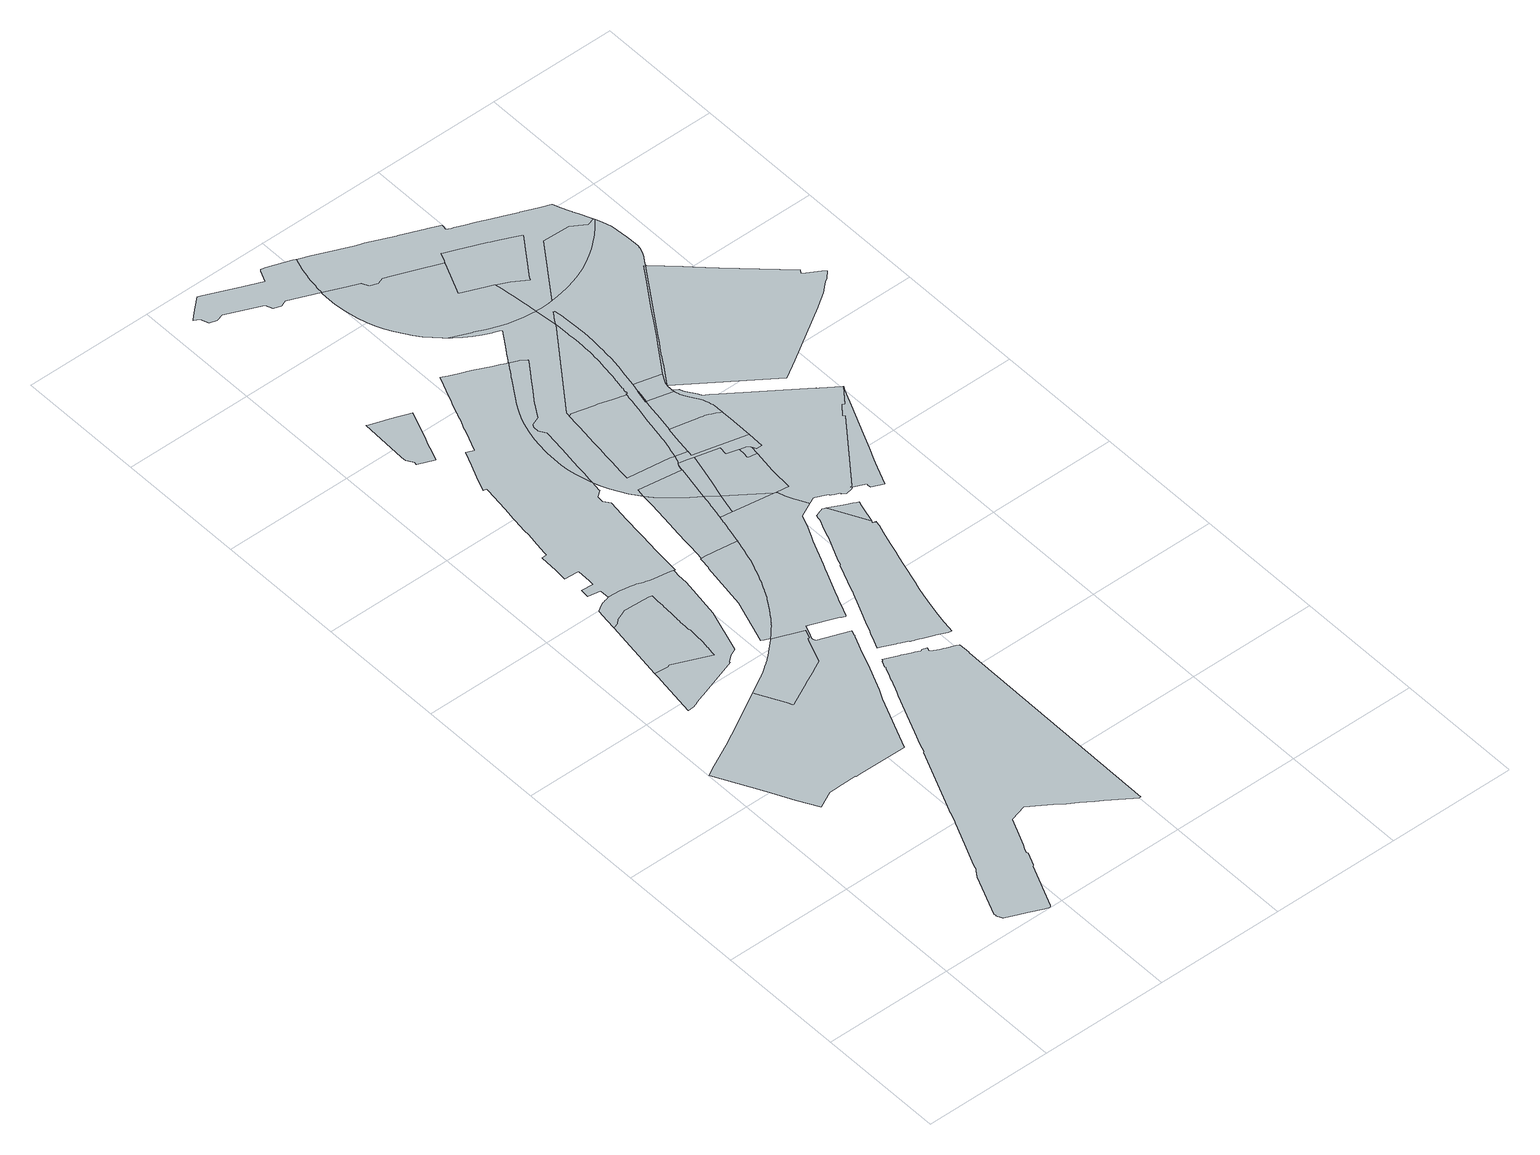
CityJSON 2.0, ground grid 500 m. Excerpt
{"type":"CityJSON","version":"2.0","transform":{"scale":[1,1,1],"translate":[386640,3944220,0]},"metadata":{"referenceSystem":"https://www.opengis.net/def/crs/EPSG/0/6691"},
"CityObjects":{
"object1":{"type":"GenericCityObject","attributes":{"function":"9","validFromType":"1","custodian":"東京都","notificationNumber":"東京都告示第1190号","prefecture":"13","city":"13100","floorAreaRate":4},"geometry":[{"type":"MultiSurface","lod":"1","boundaries":[[[0,1,2,3,4,5,6,7,8,9,10,11,12,13,14,15,16,17,18,19,20,21,22,23,24,25,26,27,28,29,30,31,32,33,34,35,36,37,38,39,40,41,42,43,44,45,46]]]}]},
"object2":{"type":"GenericCityObject","attributes":{"function":"11","validFromType":"1","custodian":"東京都","notificationNumber":"東京都告示第1190号","prefecture":"13","city":"13100","floorAreaRate":4},"geometry":[{"type":"MultiSurface","lod":"1","boundaries":[[[47,48,49,50,51,52,53,54,55,56,57,58,59,60,61,62,63,64,65,66,67,68,69,70,71,72,73,74,75,76,77,78,79,80,81,82,83,84,85,86,87,88,89,90,91,92,93,94,95,96,97,98,99,100,101,102,103,104,105,106,107,108,109,110,111,112,113,114,115,116,117,118,119,120,121,122,123,124,125,126,127,128,129,130,131,132,133,134,135,136,137,138,139,140,141,142,143,144,145,146,147,148,149,150,151]]]}]},
"object3":{"type":"GenericCityObject","attributes":{"function":"10","validFromType":"1","custodian":"東京都","notificationNumber":"東京都告示第1190号","prefecture":"13","city":"13100","floorAreaRate":5},"geometry":[{"type":"MultiSurface","lod":"1","boundaries":[[[152,153,154,155,156,157,158,159,160,161,162,163,164,165,166,167,168,169,170,171,172,173,174,175,176,177,178,179,180,181,182,183,45,44,43,42,41,40,39,38,37,36,35,34,33,32,31,30,29,28,27,26,25,24,23,22,21,20,19,18,17,16,15,14,13,12,11,10,9,8,7,6,5,4,3,2,1,0,46,184,185,186,187,188,189,190,191,192,193,194,195,196,197,198,199,200,201,202,203]]]}]},
"object4":{"type":"GenericCityObject","attributes":{"function":"10","validFromType":"1","custodian":"東京都","notificationNumber":"東京都告示第1190号","prefecture":"13","city":"13100","floorAreaRate":4},"geometry":[{"type":"MultiSurface","lod":"1","boundaries":[[[204,205,206,207,208,209,210,211,212,213,214,215,216,217,218,219,220,221,222,223,224,225,226,227,228,229,230,231,232,233,234,235,236,237,238,239]]]}]},
"object5":{"type":"GenericCityObject","attributes":{"function":"11","validFromType":"1","custodian":"東京都","notificationNumber":"東京都告示第1190号","prefecture":"13","city":"13100","floorAreaRate":4},"geometry":[{"type":"MultiSurface","lod":"1","boundaries":[[[240,241,242,243,244,245,246,247,248,249,250,251,252,253,254,255,256,257,258,259,260,261,262,263,264,265,266,267,268,269,270,271,272,273,274,275,276,277,278,279,280,281,282,283,284,285,286,287,288,289,290,291,292,293,294,295,217,216,215,214,213,212,211,210,209,208,207,206,205,204,239,296,297,298,299,300,301,302,303,304,305,306,307,308,309,310,311,312,313,314,315,316,317,318,319,320,321,322,323,324,325,326,327,328,329,330,331,332,333,334,335,336,337,338,339,340,341,342,343,344,345,346,347,348,349,350,351,352,353,354,355,356,357,358,359,360,361,362,363,364,365,366,367,368,369,370,371,372]]]}]},
"object6":{"type":"GenericCityObject","attributes":{"function":"10","validFromType":"1","custodian":"東京都","notificationNumber":"東京都告示第1190号","prefecture":"13","city":"13100","floorAreaRate":5},"geometry":[{"type":"MultiSurface","lod":"1","boundaries":[[[373,374,375,376,377,378,379,380,381,382,383,384,385,386,387,388,389,390,391,392,393,394,395,396,397,398]]]}]},
"object7":{"type":"GenericCityObject","attributes":{"function":"10","validFromType":"1","custodian":"東京都","notificationNumber":"東京都告示第1190号","prefecture":"13","city":"13100","floorAreaRate":5},"geometry":[{"type":"MultiSurface","lod":"1","boundaries":[[[399,400,401,402,403,404,405,406,294,293,292,291,290,289,288,287,286,285,284,283,282,281,280,279,278,277,276,275,274,273,272,271,270,269,268,267,266,265,264,263,262,261,260,259,258,257,256,255,254,253,252,251,250,249,407,408,409,410]]]}]},
"object8":{"type":"GenericCityObject","attributes":{"function":"10","validFromType":"1","custodian":"東京都","notificationNumber":"東京都告示第1190号","prefecture":"13","city":"13100","floorAreaRate":6},"geometry":[{"type":"MultiSurface","lod":"1","boundaries":[[[411,412,413,414,415,416,417,418,419,420,421,422,423,424,425,426,427,428,429,430,431,432,433,434,435,436,437,438,439,440,441,442,443,444,445,446,447,448,449,450,451,452,453,454,455,456,457,458,459,460,461,462,463,464,465,466,467,468,469,470,471,472,473,474,170,169,168,167,166,165,164,163,162,161,160,159,158,157,156,155,154,153,152,203,475,476,477,478,479,480,481,482,483,484,485,486,487,488,489,490,491,492,493,494,495,496,497,498,499,500,501,502,503,504,505,506,507,508,509,510,511,512,513,514,515,516,517]]]}]},
"object9":{"type":"GenericCityObject","attributes":{"function":"10","validFromType":"1","custodian":"東京都","notificationNumber":"東京都告示第1190号","prefecture":"13","city":"13100","floorAreaRate":6},"geometry":[{"type":"MultiSurface","lod":"1","boundaries":[[[518,519,520,521,522,523,524,525,526,527,528,529,530,531,532,533,534,535,536,537,410,409,408,407,249,248,247,246,245,244,243,242,241,240,538,539,540,541,542,543,544,545,546,547,548,549,550,551,552]]]}]},
"object10":{"type":"GenericCityObject","attributes":{"function":"10","validFromType":"1","custodian":"東京都","notificationNumber":"東京都告示第1190号","prefecture":"13","city":"13100","floorAreaRate":6},"geometry":[{"type":"MultiSurface","lod":"1","boundaries":[[[553,525,524,523,522,521,520,519,518,552,554,555,556]]]}]},
"object11":{"type":"GenericCityObject","attributes":{"function":"11","validFromType":"1","custodian":"東京都","notificationNumber":"東京都告示第1190号","prefecture":"13","city":"13100","floorAreaRate":4},"geometry":[{"type":"MultiSurface","lod":"1","boundaries":[[[557,558,559,560,561,562,563,564,565,566,567,568,569,570,571,572,573,574,575,576,577,578,579,580,581,582,583,584,585,586,587,588,589,590,591,592,593,594,595,596,597,598,599,600,601,602,603,604,605,606,607,608,609,610,611,612,613,614,615,616,617,618,619,620,621,622,623,624,625,626,627,628,629,630,631,632,633,634,635,636,637]]]}]},
"object12":{"type":"GenericCityObject","attributes":{"function":"24","validFromType":"1","custodian":"東京都","notificationNumber":"東京都告示第1213号","prefecture":"13","city":"13100"},"geometry":[{"type":"MultiSurface","lod":"1","boundaries":[[[557,558,559,560,561,562,563,564,565,566,567,568,569,570,571,572,573,574,575,576,577,578,579,580,581,582,583,584,585,586,587,588,589,590,591,592,593,594,595,596,597,598,599,600,601,602,603,604,605,606,607,608,609,610,611,612,613,614,615,616,617,618,619,620,621,622,623,624,625,626,627,628,629,630,631,632,633,634,635,636,637]]]}]},
"object13":{"type":"GenericCityObject","attributes":{"function":"10","validFromType":"3","custodian":"東京都","notificationNumber":"東京都告示第1035号","prefecture":"13","city":"13100","floorAreaRate":8},"geometry":[{"type":"MultiSurface","lod":"1","boundaries":[[[638,639,640,641,642,643,644,645,646,647,648,649,650,651,652,653,654,655,656,657,658,659,660,661,662,663,664,665,666,667,668,669,670,671,672]]]}]},
"object14":{"type":"GenericCityObject","attributes":{"function":"11","validFromType":"3","custodian":"東京都","notificationNumber":"東京都告示第290号","prefecture":"13","city":"13100","floorAreaRate":2},"geometry":[{"type":"MultiSurface","lod":"1","boundaries":[[[552,551,550,549,548,547,546,545,544,543,542,541,540,539,538,240,372,673]]]}]},
"object15":{"type":"GenericCityObject","attributes":{"function":"24","validFromType":"3","custodian":"港区","notificationNumber":"港区告示第70号","prefecture":"13","city":"13100"},"geometry":[{"type":"MultiSurface","lod":"1","boundaries":[[[674,675,372,673]]]}]},
"object16":{"type":"GenericCityObject","attributes":{"function":"10","validFromType":"1","custodian":"東京都","notificationNumber":"東京都告示第1190号","prefecture":"13","city":"13100","floorAreaRate":6},"geometry":[{"type":"MultiSurface","lod":"1","boundaries":[[[676,677,678,679,680,681,682,683,684,685,686,687,688,689,690,691,692,693,694,695,696,697,698,517,516,515,514,513,512,511,510,509,508,507,506,505,504,503,502,501,500,499,498,497,496,495,494,493,492,491,490,489,488,487]]]}]},
"object17":{"type":"GenericCityObject","attributes":{"function":"11","validFromType":"3","custodian":"東京都","notificationNumber":"東京都告示第290号","prefecture":"13","city":"13100","floorAreaRate":2},"geometry":[{"type":"MultiSurface","lod":"1","boundaries":[[[699,700,701,556,555,554,552,673,702,703,704]]]}]},
"object18":{"type":"GenericCityObject","attributes":{"function":"24","validFromType":"3","custodian":"港区","notificationNumber":"港区告示第70号","prefecture":"13","city":"13100"},"geometry":[{"type":"MultiSurface","lod":"1","boundaries":[[[705,706,674,673,702,703,704]]]}]},
"object19":{"type":"GenericCityObject","attributes":{"function":"5","validFromType":"3","custodian":"東京都","notificationNumber":"東京都告示第665号","prefecture":"13","city":"13100","floorAreaRate":2},"geometry":[{"type":"MultiSurface","lod":"1","boundaries":[[[673,372,371,370]]]}]},
"object20":{"type":"GenericCityObject","attributes":{"function":"25","validFromType":"1","custodian":"東京都","notificationNumber":"東京都告示第1213号","prefecture":"13","city":"13100"},"geometry":[{"type":"MultiSurface","lod":"1","boundaries":[[[673,372,707,371,370]]]}]},
"object21":{"type":"GenericCityObject","attributes":{"function":"10","validFromType":"1","custodian":"東京都","notificationNumber":"東京都告示第1190号","prefecture":"13","city":"13100","floorAreaRate":6},"geometry":[{"type":"MultiSurface","lod":"1","boundaries":[[[708,709,710,711,712,713,714,715,716,717,718,719,720,721,722,723,724,725,726,727,728,729,730,731,732,733,734,735,736,737,738,739,740,741,742,743,744,745]]]}]},
"object22":{"type":"GenericCityObject","attributes":{"function":"10","validFromType":"3","custodian":"東京都","notificationNumber":"東京都告示第1073号","prefecture":"13","city":"13100","floorAreaRate":7},"geometry":[{"type":"MultiSurface","lod":"1","boundaries":[[[746,747,748,749,750,751,752,753,754,755,756,757,758,759,760,761,762,763,764,765,766,767,768,517,698,697,696,695,694,693,692,691,690,689,688,687,686,685,684,683,682,681,680,679,678,677,676,487,769,770,771,772,773,525,553,556,701,700,774,775,729,728,727,726,725,724,723,722,721,720,719,718,717,716,776,777,778]]]}]},
"object23":{"type":"GenericCityObject","attributes":{"function":"5","validFromType":"3","custodian":"東京都","notificationNumber":"東京都告示第665号","prefecture":"13","city":"13100","floorAreaRate":2},"geometry":[{"type":"MultiSurface","lod":"1","boundaries":[[[779,780,704,703,702,673,370,781,782,783,784,785,786,787,788]]]}]},
"object24":{"type":"GenericCityObject","attributes":{"function":"25","validFromType":"1","custodian":"東京都","notificationNumber":"東京都告示第1213号","prefecture":"13","city":"13100"},"geometry":[{"type":"MultiSurface","lod":"1","boundaries":[[[781,782,783,784,785,786,787,788,779,780,789,704,703,702,673,370]]]}]},
"object25":{"type":"GenericCityObject","attributes":{"function":"24","validFromType":"1","custodian":"東京都","notificationNumber":"東京都告示第1213号","prefecture":"13","city":"13100"},"geometry":[{"type":"MultiSurface","lod":"1","boundaries":[[[790,791,792,793,794,795,796,797,798,799,800,637,636]]]}]},
"object26":{"type":"GenericCityObject","attributes":{"function":"11","validFromType":"1","custodian":"東京都","notificationNumber":"東京都告示第1190号","prefecture":"13","city":"13100","floorAreaRate":4},"geometry":[{"type":"MultiSurface","lod":"1","boundaries":[[[790,791,792,793,794,795,796,797,798,799,800,637,636]]]}]},
"object27":{"type":"GenericCityObject","attributes":{"function":"10","validFromType":"1","custodian":"東京都","notificationNumber":"東京都告示第1190号","prefecture":"13","city":"13100","floorAreaRate":6},"geometry":[{"type":"MultiSurface","lod":"1","boundaries":[[[729,775,774,700,699,704,780,779,788,801,802,803,804,805,806,807,808,809]]]}]},
"object28":{"type":"GenericCityObject","attributes":{"function":"11","validFromType":"1","custodian":"東京都","notificationNumber":"東京都告示第1190号","prefecture":"13","city":"13100","floorAreaRate":4},"geometry":[{"type":"MultiSurface","lod":"1","boundaries":[[[810,634,633]]]}]},
"object29":{"type":"GenericCityObject","attributes":{"function":"24","validFromType":"1","custodian":"東京都","notificationNumber":"東京都告示第1213号","prefecture":"13","city":"13100"},"geometry":[{"type":"MultiSurface","lod":"1","boundaries":[[[810,634,633]]]}]},
"object30":{"type":"GenericCityObject","attributes":{"function":"10","validFromType":"3","custodian":"東京都","notificationNumber":"東京都告示第1251号","prefecture":"13","city":"13100","floorAreaRate":7},"geometry":[{"type":"MultiSurface","lod":"1","boundaries":[[[811,812,813,814,815,816,817,818,819,820,821,822,823,824,825,826,827,828,829,830,831,832,833,834,835,836,837,838,839,840,841,842,777,776,716,715,714,713,712,711,710,709,708,745]]]}]},
"object31":{"type":"GenericCityObject","attributes":{"function":"10","validFromType":"3","custodian":"東京都","notificationNumber":"東京都告示第986号","prefecture":"13","city":"13100","floorAreaRate":7},"geometry":[{"type":"MultiSurface","lod":"1","boundaries":[[[843,844,845,846,847,848,849,850,851,852,853,854,855,856,857,858,859,860,861,862,809,808,807,806,805,863,864,865]]]}]},
"object32":{"type":"GenericCityObject","attributes":{"function":"6","validFromType":"3","custodian":"東京都","notificationNumber":"東京都告示第665号","prefecture":"13","city":"13100","floorAreaRate":4},"geometry":[{"type":"MultiSurface","lod":"1","boundaries":[[[801,788,787,786,785,784,802]]]}]},
"object33":{"type":"GenericCityObject","attributes":{"function":"10","validFromType":"3","custodian":"東京都","notificationNumber":"東京都告示第1073号","prefecture":"13","city":"13100","floorAreaRate":7},"geometry":[{"type":"MultiSurface","lod":"1","boundaries":[[[866,867,868,869,870,871,872,654,873,874,875,876,877,878,879,880,881,882,883,884,885,886,887,888,889,890,755,754,753,752,751,750,749,748,747,746,778,891,892,893,894,895,896,897,898,899,900,901,902,903,904]]]}]},
"object34":{"type":"GenericCityObject","attributes":{"function":"24","validFromType":"1","custodian":"東京都","notificationNumber":"東京都告示1213号","prefecture":"13","city":"13100"},"geometry":[{"type":"MultiSurface","lod":"1","boundaries":[[[905,906,907,908,909]]]}]},
"object35":{"type":"GenericCityObject","attributes":{"function":"11","validFromType":"1","custodian":"東京都","notificationNumber":"東京都告示第1190号","prefecture":"13","city":"13100","floorAreaRate":4},"geometry":[{"type":"MultiSurface","lod":"1","boundaries":[[[910,911,912,913,914,915,916,917,918,919,920,921,922,923,924,777,842,841,840,839,838,837,836,835,834,833,832,831,830,829,828,827,826,825,824,823,822,821,820,819,818,817,816,815,814,813,812,811,745,744,743,742,741,740,739,738,737,736,735,734,733,732,731,730,729,809,862,861,860,925,926,927,928,909,905,906,907,929,930,931,932,933,934,935,936,937]]]}]},
"object36":{"type":"GenericCityObject","attributes":{"function":"10","validFromType":"3","custodian":"東京都","notificationNumber":"東京都告示第986号","prefecture":"13","city":"13100","floorAreaRate":6},"geometry":[{"type":"MultiSurface","lod":"1","boundaries":[[[909,928,927,926,925,860,859,858,857,856,855,854,853,852,851,850,849,848,847,846,845,844,843,865,938,939,940,941,942,943,944,945,946,947,948,949,950,951,952,953,954,955,956,957,958,959]]]}]},
"object37":{"type":"GenericCityObject","attributes":{"function":"24","validFromType":"1","custodian":"東京都","notificationNumber":"東京都告示1213号","prefecture":"13","city":"13100"},"geometry":[{"type":"MultiSurface","lod":"1","boundaries":[[[960,961,962,963,964,965,966,967,968,969,970,971,972,973,974,975,976,977,978,979,980,981,982,983,984,746,747,748,749,750,751,752,753,754,755,756,757,758,759,760,761,762,763,764,765,766,767,768,516,515,514,513,512,511,510,509,508,507,506,505,504,503,502,501,500,499,498,497,496,495,494,493,492,491,490,489,488,769,770,771,772,773,524,523,522,521,520,519,518,674,706,705,704,789,780,779,788,787,786,785,784,783,782,781,370,369,368,367,366,365,985,986,987,988,989,990,991,992,993,994,995,996,997,998,999,1000,1001,1002,1003,1004,1005,1006,1007,1008,1009,1010,1011,1012,1013,1014,1015,1016,1017,1018,1019,1020,1021,1022,1023,1024,1025,1026,1027,959,909,908,907,929,1028,1029,1030,1031,1032,1033,1034,1035,1036,1037]]]}]},
"object38":{"type":"GenericCityObject","attributes":{"function":"5","validFromType":"3","custodian":"東京都","notificationNumber":"東京都告示第986号","prefecture":"13","city":"13100","floorAreaRate":2},"geometry":[{"type":"MultiSurface","lod":"1","boundaries":[[[929,907,906,905,909,959,1027,1026,1025,1038,1039,1040,1041,1042,1043,1044,1045,1046,1047,1048,1028]]]}]},
"object39":{"type":"GenericCityObject","attributes":{"function":"25","validFromType":"3","custodian":"港区","notificationNumber":"港区告示第104号","prefecture":"13","city":"13100"},"geometry":[{"type":"MultiSurface","lod":"1","boundaries":[[[929,907,906,905,909,959,1027,1026,1025,1038,1039,1040,1041,1042,1043,1044,1045,1046,1047,1048,1028]]]}]},
"object40":{"type":"GenericCityObject","attributes":{"function":"5","validFromType":"1","custodian":"東京都","notificationNumber":"東京都告示第1025号","prefecture":"13","city":"13100","floorAreaRate":2},"geometry":[{"type":"MultiSurface","lod":"1","boundaries":[[[1049,1050,1043,1042,1041,1040,1039]]]}]},
"object41":{"type":"GenericCityObject","attributes":{"function":"25","validFromType":"1","custodian":"中央区","notificationNumber":"中央区告示第72号","prefecture":"13","city":"13100"},"geometry":[{"type":"MultiSurface","lod":"1","boundaries":[[[1049,1050,1043,1042,1041,1040,1039]]]}]},
"object42":{"type":"GenericCityObject","attributes":{"function":"10","validFromType":"3","custodian":"東京都","notificationNumber":"東京都告示第986号","prefecture":"13","city":"13100","floorAreaRate":6},"geometry":[{"type":"MultiSurface","lod":"1","boundaries":[[[1051,1052,1053,1054,1055,1056,1057,937,936,935,934,933,932,931,930,929,1028,1029,1030,1031]]]}]},
"object43":{"type":"GenericCityObject","attributes":{"function":"11","validFromType":"1","custodian":"東京都","notificationNumber":"東京都告示第1190号","prefecture":"13","city":"13100","floorAreaRate":4},"geometry":[{"type":"MultiSurface","lod":"1","boundaries":[[[1008,1009,1010,1011,1012,1013,1014,1015,1016,1017,1018,1019,1020,1021,1022,1023,1024,1025,1026,1027,959,958,957,956,955,954,953,952,951,950,949,948,947,946,945,944,943,942,941,940,939,938,865,864,863,805,804,803,802,784,783,782,781,370,369,368,367,366,365,985,986,987,988,989,990,991,992,993,994,995,996,997,998,999,1000,1001,1002,1003,1004,1005,1006,1007]]]}]},
"object44":{"type":"GenericCityObject","attributes":{"function":"10","validFromType":"3","custodian":"東京都","notificationNumber":"東京都告示第1035号","prefecture":"13","city":"13100","floorAreaRate":8},"geometry":[{"type":"MultiSurface","lod":"1","boundaries":[[[1058,983,984,778,777,924,923,922,921]]]}]},
"object45":{"type":"GenericCityObject","attributes":{"function":"11","validFromType":"3","custodian":"東京都","notificationNumber":"東京都告示第113号","prefecture":"13","city":"13100","floorAreaRate":4},"geometry":[{"type":"MultiSurface","lod":"1","boundaries":[[[1059,1060,1061,1062,1063,1064,1065,1066,1067,1068,1069,1070,1071,1007,1006,1005,1004,1003,1002,1001,1000]]]}]},
"object46":{"type":"GenericCityObject","attributes":{"function":"24","validFromType":"3","custodian":"港区","notificationNumber":"港区告示第9号","prefecture":"13","city":"13100"},"geometry":[{"type":"MultiSurface","lod":"1","boundaries":[[[1059,1060,1061,1062,1063,1064,1065,1066,1067,1068,1069,1070,1071,1007,1006,1005,1004,1003,1002,1001,1000]]]}]},
"object47":{"type":"GenericCityObject","attributes":{"function":"10","validFromType":"3","custodian":"東京都","notificationNumber":"東京都告示第1035号","prefecture":"13","city":"13100","floorAreaRate":8},"geometry":[{"type":"MultiSurface","lod":"1","boundaries":[[[1072,1073,1074,1075,1076,1077,1078,1079,1080,1081,1082,1083,1084,667,666,665,664,663,662,661,660,659,658,657,656,655,654,872,871,870,869,868,867,866,904,1085,1086,1087,1088,1089,1090,1091,1092,1093,1094,1095,1096,1097,1098,1099,898,897,896,895,894,893,892,891,778,984,983,1058,1100,1101,1102,1103,1104,1105,1106,1107,1108,1109,1110,1111,1112,1113,1114,1115,1116,1117,1118,1119,1120,1121,1122,1123,1124,1125,1126]]]}]},
"object48":{"type":"GenericCityObject","attributes":{"function":"24","validFromType":"1","custodian":"東京都","notificationNumber":"東京都告示1213号","prefecture":"13","city":"13100"},"geometry":[{"type":"MultiSurface","lod":"1","boundaries":[[[1072,1073,1074,1075,1076,1077,1078,1079,1080,1081,1082,1083,1084,667,666,665,664,663,662,661,660,659,658,657,656,655,873,874,875,876,877,878,879,883,884,885,886,887,888,889,890,755,754,753,752,751,750,749,748,747,746,984,983,982,981,980,979,978,977,976,975,974,973,972,971,970,969,1104,1105,1106,1107,1108,1109,1110,1111,1112,1113,1114,1115,1116,1117,1118,1119,1120,1121,1122,1123,1124,1125,1126]]]}]},
"object49":{"type":"GenericCityObject","attributes":{"function":"10","validFromType":"1","custodian":"東京都","notificationNumber":"東京都告示第1190号","prefecture":"13","city":"13100","floorAreaRate":10},"geometry":[{"type":"MultiSurface","lod":"1","boundaries":[[[1099,1098,1097,1096,1095,1094,1093,1092,1091,1090,1089,1088,1087,1086,1085,904,903,902,901,900,899,898]]]}]},
"object50":{"type":"GenericCityObject","attributes":{"function":"5","validFromType":"9","custodian":"東京都","notificationNumber":"不明","prefecture":"13","city":"13100","floorAreaRate":2},"geometry":[{"type":"MultiSurface","lod":"1","boundaries":[[[1036,1035,1034,1033,1032,1031,1030,1029,1028,1048,1047,1046,1045,1044,1127,1128,1129,1130,1131,1132,1133,1134,1135,1136,1137,1138,1139,1140,1141,1142,1143,1037]]]}]},
"object51":{"type":"GenericCityObject","attributes":{"function":"25","validFromType":"9","custodian":"不明","notificationNumber":"不明","prefecture":"13","city":"13100"},"geometry":[{"type":"MultiSurface","lod":"1","boundaries":[[[1036,1035,1034,1033,1032,1031,1030,1029,1028,1048,1047,1046,1045,1044,1127,1128,1129,1130,1131,1132,1133,1134,1135,1136,1137,1138,1139,1140,1141,1142,1143,1037]]]}]},
"object52":{"type":"GenericCityObject","attributes":{"function":"10","validFromType":"3","custodian":"東京都","notificationNumber":"東京都告示第986号","prefecture":"13","city":"13100","floorAreaRate":7},"geometry":[{"type":"MultiSurface","lod":"1","boundaries":[[[1144,1145,1146,1147,1148,1149,1150,1151,1152,1153,1154,1155,1156,1157,1158,1159,1160,1161,1162,1163,1164,1165,1166,1167,1168,1169,1170,1171,1172,1173,1174,1175,1176,1177,1178,1179,1180,1181,1182,1183,1184,1185,1186,1187,1188,1189,1190,1191,1192,920,919,918,917,916,915,914,913,912,911,910,937,1057,1056,1055,1054,1053,1052,1051,1031,1032,1033,1034,1035,1036,1193]]]}]},
"object53":{"type":"GenericCityObject","attributes":{"function":"10","validFromType":"3","custodian":"東京都","notificationNumber":"東京都告示第910号","prefecture":"13","city":"13100","floorAreaRate":8},"geometry":[{"type":"MultiSurface","lod":"1","boundaries":[[[964,965,966,967,968,969,970,971,972,973,974,975,976,977,978,979,980,981,982,1058,921,920,1192,1191,1190,1189,1188,1187,1186,1185,1184,1183,1182,1181,1180,1179,1178,1177,1176,1175,1174,1173,1172,1171,1170,1169,1168,1167,1166,1165,1164,1163,1162,1161,1160,1159,1158,1157,1156,1155,1154,1153,1152,1151,1150,1149,1148,1147,1146,1145,1144,1193,1194,1195]]]}]},
"object54":{"type":"GenericCityObject","attributes":{"function":"10","validFromType":"3","custodian":"東京都","notificationNumber":"東京都告示第910号","prefecture":"13","city":"13100","floorAreaRate":8},"geometry":[{"type":"MultiSurface","lod":"1","boundaries":[[[1102,1101,1100,1058,982,981,980,979,978,977,976,975,974,973,972,971,970,969,1103]]]}]},
"object55":{"type":"GenericCityObject","attributes":{"function":"5","validFromType":"1","custodian":"東京都","notificationNumber":"東京都告示第1025号","prefecture":"13","city":"13100","floorAreaRate":2},"geometry":[{"type":"MultiSurface","lod":"1","boundaries":[[[1196,1197,1037,1143,1142,1141,1140,1139,1138,1137,1136,1135,1134,1133,1132,1131,1130,1129,1128,1127,1044,1198,1199,1200,1201,1202,1203,1204,1205,1206,1207,1208,1209,1210,1211,1212,1213,1214,1215,1216,1217,1218,1219]]]}]},
"object56":{"type":"GenericCityObject","attributes":{"function":"25","validFromType":"1","custodian":"中央区","notificationNumber":"中央区告示第72号","prefecture":"13","city":"13100"},"geometry":[{"type":"MultiSurface","lod":"1","boundaries":[[[1196,1197,1037,1143,1142,1141,1140,1139,1138,1137,1136,1135,1134,1133,1132,1131,1130,1129,1128,1127,1044,1198,1199,1200,1201,1202,1203,1204,1205,1206,1207,1208,1209,1210,1211,1212,1213,1214,1215,1216,1217,1218,1219]]]}]},
"object57":{"type":"GenericCityObject","attributes":{"function":"10","validFromType":"9","custodian":"東京都","notificationNumber":"不明","prefecture":"13","city":"13100","floorAreaRate":7},"geometry":[{"type":"MultiSurface","lod":"1","boundaries":[[[960,961,962,963,1195,1194,1193,1036,1037]]]}]}
},
"vertices":[
[227,1657,0],[237,1661,0],[379,1600,0],[380,1605,0],[381,1613,0],[386,1640,0],[386,1644,0],[387,1650,0],[390,1672,0],[391,1678,0],[392,1699,0],[393,1707,0],[395,1732,0],[395,1737,0],[392,1746,0],[393,1764,0],[394,1773,0],[394,1778,0],[394,1783,0],[395,1792,0],[396,1806,0],[396,1810,0],[396,1816,0],[397,1828,0],[398,1845,0],[398,1852,0],[399,1868,0],[399,1873,0],[400,1882,0],[401,1897,0],[402,1910,0],[404,1939,0],[399,1940,0],[393,1941,0],[371,1942,0],[337,1944,0],[311,1945,0],[309,1945,0],[292,1945,0],[283,1942,0],[281,1941,0],[278,1940,0],[259,1933,0],[249,1928,0],[234,1913,0],[213,1907,0],[177,1663,0],
[1017,1066,0],[1017,1110,0],[1008,1114,0],[1007,1114,0],[1006,1115,0],[970,1130,0],[966,1132,0],[956,1136,0],[927,1151,0],[926,1152,0],[924,1157,0],[928,1166,0],[927,1168,0],[923,1171,0],[923,1170,0],[922,1169,0],[916,1172,0],[911,1174,0],[908,1175,0],[906,1171,0],[904,1172,0],[885,1180,0],[881,1182,0],[861,1191,0],[842,1199,0],[839,1201,0],[803,1216,0],[782,1225,0],[779,1216,0],[776,1218,0],[770,1204,0],[769,1203,0],[764,1193,0],[767,1191,0],[765,1187,0],[765,1186,0],[751,1152,0],[745,1139,0],[739,1124,0],[736,1117,0],[726,1094,0],[719,1078,0],[713,1066,0],[665,952,0],[644,903,0],[620,847,0],[614,831,0],[607,812,0],[605,812,0],[501,572,0],[490,546,0],[488,541,0],[472,502,0],[469,495,0],[423,390,0],[390,313,0],[389,310,0],[388,308,0],[382,293,0],[381,291,0],[378,287,0],[362,263,0],[290,96,0],[295,94,0],[292,87,0],[301,65,0],[303,64,0],[310,61,0],[346,45,0],[379,31,0],[432,8,0],[449,2,0],[451,3,0],[453,4,0],[457,8,0],[532,183,0],[533,183,0],[534,183,0],[535,184,0],[536,185,0],[558,237,0],[558,238,0],[558,239,0],[558,240,0],[558,241,0],[557,242,0],[555,243,0],[564,262,0],[572,276,0],[586,308,0],[621,390,0],[687,408,0],[751,365,0],[784,342,0],[802,329,0],[838,305,0],[881,276,0],[904,260,0],[985,204,0],[986,205,0],[991,202,0],[991,201,0],[1001,193,0],[1008,193,0],[1017,1062,0],
[528,1982,0],[514,1985,0],[493,1988,0],[462,1994,0],[444,1998,0],[430,2002,0],[428,2002,0],[417,2007,0],[401,2012,0],[394,2014,0],[378,2018,0],[370,2019,0],[364,2020,0],[344,2024,0],[343,2024,0],[312,2026,0],[297,2026,0],[295,2026,0],[291,2026,0],[290,2026,0],[283,2024,0],[272,2022,0],[267,2020,0],[260,2018,0],[255,2015,0],[248,2012,0],[239,2007,0],[237,2005,0],[229,2000,0],[225,1997,0],[219,1948,0],[214,1910,0],[174,1643,0],[171,1621,0],[147,1461,0],[150,1461,0],[158,1462,0],[173,1462,0],[178,1465,0],[187,1468,0],[196,1472,0],[226,1483,0],[231,1484,0],[396,1540,0],[396,1544,0],[420,1563,0],[446,1575,0],[503,1750,0],[528,1913,0],[530,1953,0],[533,1972,0],[534,1981,0],
[401,1306,0],[418,1273,0],[424,1261,0],[427,1256,0],[507,1297,0],[531,1309,0],[574,1331,0],[592,1340,0],[618,1353,0],[657,1451,0],[660,1458,0],[665,1456,0],[679,1490,0],[568,1534,0],[565,1532,0],[554,1521,0],[522,1491,0],[512,1483,0],[505,1477,0],[498,1471,0],[492,1466,0],[486,1462,0],[480,1457,0],[474,1453,0],[468,1449,0],[462,1444,0],[455,1440,0],[449,1436,0],[444,1433,0],[437,1428,0],[431,1425,0],[427,1422,0],[421,1419,0],[415,1415,0],[408,1412,0],[361,1385,0],
[808,2067,0],[804,2047,0],[803,2044,0],[803,2041,0],[798,2020,0],[794,2008,0],[791,1992,0],[785,1967,0],[783,1955,0],[781,1946,0],[779,1939,0],[779,1936,0],[778,1936,0],[773,1917,0],[768,1898,0],[763,1881,0],[758,1865,0],[755,1853,0],[749,1835,0],[745,1824,0],[739,1810,0],[737,1806,0],[734,1795,0],[730,1785,0],[726,1777,0],[722,1768,0],[716,1752,0],[712,1745,0],[702,1725,0],[701,1722,0],[700,1719,0],[697,1715,0],[683,1687,0],[682,1686,0],[681,1684,0],[680,1683,0],[679,1682,0],[653,1638,0],[632,1609,0],[633,1608,0],[632,1607,0],[629,1603,0],[623,1596,0],[621,1594,0],[619,1592,0],[616,1587,0],[614,1585,0],[610,1580,0],[606,1575,0],[601,1570,0],[597,1567,0],[579,1546,0],[577,1544,0],[573,1540,0],[570,1537,0],[568,1535,0],[360,1384,0],[334,1370,0],[293,1346,0],[258,1326,0],[224,1307,0],[187,1286,0],[182,1284,0],[137,1258,0],[46,1213,0],[4,1189,0],[96,1012,0],[112,981,0],[145,917,0],[186,840,0],[250,873,0],[287,874,0],[305,874,0],[365,874,0],[365,873,0],[389,873,0],[432,873,0],[571,872,0],[663,1087,0],[676,1112,0],[682,1125,0],[683,1125,0],[732,1240,0],[750,1288,0],[781,1359,0],[783,1364,0],[784,1365,0],[785,1367,0],[785,1368,0],[785,1369,0],[792,1388,0],[791,1389,0],[675,1434,0],[669,1446,0],[671,1451,0],[678,1469,0],[691,1500,0],[692,1503,0],[693,1505,0],[808,1460,0],[807,1459,0],[820,1455,0],[821,1454,0],[822,1455,0],[823,1455,0],[823,1456,0],[834,1481,0],[835,1482,0],[846,1509,0],[848,1515,0],[854,1528,0],[853,1528,0],[857,1536,0],[858,1537,0],[860,1541,0],[862,1549,0],[910,1657,0],[914,1666,0],[919,1678,0],[921,1682,0],[966,1787,0],[977,1806,0],[999,1855,0],[1002,1863,0],[1016,1897,0],[1072,1924,0],[1053,1962,0],[1047,1974,0],[1034,2004,0],[1024,2032,0],[1018,2036,0],[884,2055,0],[854,2060,0],
[344,3095,0],[312,3107,0],[287,3115,0],[254,3128,0],[235,3134,0],[219,3140,0],[209,3144,0],[201,2960,0],[201,2957,0],[202,2937,0],[219,2911,0],[215,2901,0],[217,2900,0],[277,2875,0],[298,2927,0],[302,2937,0],[306,2948,0],[310,2957,0],[317,2974,0],[320,2981,0],[326,2997,0],[331,3010,0],[340,3032,0],[347,3051,0],[351,3060,0],[363,3088,0],
[635,1964,0],[634,1957,0],[629,1916,0],[626,1913,0],[597,1728,0],[538,1550,0],[543,1549,0],[549,1546,0],[748,1951,0],[693,1959,0],[652,1963,0],[639,1964,0],
[737,3064,0],[726,3068,0],[700,3080,0],[683,3088,0],[668,3095,0],[644,3106,0],[622,3116,0],[610,3121,0],[591,3129,0],[570,3138,0],[563,3141,0],[544,3149,0],[537,3152,0],[534,3146,0],[526,3125,0],[523,3118,0],[520,3111,0],[513,3094,0],[508,3083,0],[495,3050,0],[489,3036,0],[481,3017,0],[471,2991,0],[469,2987,0],[462,2970,0],[461,2966,0],[455,2951,0],[449,2939,0],[445,2930,0],[437,2908,0],[425,2879,0],[414,2853,0],[402,2824,0],[374,2836,0],[350,2778,0],[322,2713,0],[316,2697,0],[304,2667,0],[313,2665,0],[316,2664,0],[315,2653,0],[311,2624,0],[301,2555,0],[293,2503,0],[292,2492,0],[288,2468,0],[284,2436,0],[282,2416,0],[274,2363,0],[268,2321,0],[266,2306,0],[263,2306,0],[246,2306,0],[246,2303,0],[243,2233,0],[239,2190,0],[238,2184,0],[288,2181,0],[295,2180,0],[294,2124,0],[293,2104,0],[245,2107,0],[242,2073,0],[292,2066,0],[539,1980,0],[549,2075,0],[556,2136,0],[559,2161,0],[563,2199,0],[568,2246,0],[570,2261,0],[582,2350,0],[564,2374,0],[567,2400,0],[591,2418,0],[591,2420,0],[597,2462,0],[596,2463,0],[587,2494,0],[580,2526,0],[575,2558,0],[572,2591,0],[572,2624,0],[573,2645,0],[573,2660,0],[574,2671,0],[578,2703,0],[583,2736,0],[589,2760,0],[590,2764,0],[592,2772,0],[594,2779,0],[604,2810,0],[616,2841,0],[630,2871,0],[646,2899,0],[659,2920,0],[712,3000,0],[714,3004,0],[717,3009,0],[721,3014,0],[727,3023,0],[730,3027,0],[731,3029,0],[746,3052,0],[746,3053,0],[750,3058,0],
[800,2196,0],[795,2200,0],[771,2218,0],[763,2225,0],[738,2246,0],[714,2268,0],[692,2292,0],[683,2303,0],[677,2255,0],[673,2221,0],[663,2151,0],[660,2127,0],[657,2101,0],[655,2087,0],[653,2071,0],[651,2060,0],[650,2049,0],[649,2042,0],[648,2033,0],[647,2025,0],[809,2072,0],[810,2078,0],[813,2092,0],[814,2095,0],[816,2105,0],[817,2112,0],[818,2115,0],[818,2116,0],[819,2122,0],[821,2130,0],[822,2132,0],[825,2148,0],[827,2163,0],[828,2170,0],[829,2175,0],
[688,2337,0],[835,2203,0],[837,2211,0],[858,2314,0],
[1089,1877,0],[1086,1879,0],[1077,1875,0],[1072,1873,0],[1055,1866,0],[1053,1866,0],[1049,1855,0],[1048,1845,0],[1030,1802,0],[1023,1785,0],[1019,1774,0],[1016,1765,0],[984,1691,0],[983,1691,0],[969,1659,0],[970,1658,0],[969,1656,0],[964,1645,0],[963,1642,0],[962,1643,0],[915,1532,0],[916,1532,0],[914,1528,0],[914,1527,0],[910,1519,0],[908,1515,0],[879,1448,0],[854,1391,0],[847,1375,0],[845,1372,0],[844,1368,0],[836,1349,0],[835,1347,0],[834,1345,0],[833,1343,0],[831,1339,0],[824,1321,0],[804,1275,0],[822,1268,0],[825,1267,0],[863,1250,0],[867,1248,0],[877,1244,0],[906,1231,0],[905,1229,0],[915,1225,0],[918,1223,0],[919,1223,0],[922,1222,0],[928,1219,0],[942,1213,0],[944,1212,0],[976,1201,0],[982,1198,0],[987,1196,0],[1026,1178,0],[1039,1176,0],[1042,1194,0],[1047,1225,0],[1052,1251,0],[1057,1277,0],[1064,1305,0],[1070,1335,0],[1077,1362,0],[1086,1394,0],[1095,1424,0],[1101,1446,0],[1103,1453,0],[1111,1478,0],[1120,1509,0],[1130,1543,0],[1139,1572,0],[1147,1602,0],[1157,1634,0],[1166,1665,0],[1177,1699,0],[1181,1714,0],[1177,1720,0],[1169,1723,0],[1172,1731,0],[1099,1873,0],
[393,3862,0],[393,3861,0],[325,3890,0],[197,3945,0],[178,3953,0],[133,3912,0],[112,3894,0],[97,3880,0],[118,3869,0],[129,3837,0],[157,3827,0],[186,3838,0],[321,3778,0],[332,3751,0],[360,3741,0],[384,3751,0],[499,3702,0],[502,3729,0],[504,3741,0],[506,3757,0],[507,3763,0],[508,3767,0],[511,3782,0],[512,3787,0],[514,3794,0],[520,3820,0],[524,3835,0],[525,3836,0],[530,3855,0],[536,3873,0],[527,3876,0],[438,3909,0],[418,3914,0],[414,3908,0],[413,3908,0],
[875,2141,0],
[830,2174,0],[809,2066,0],
[599,2479,0],[604,2510,0],[608,2546,0],[616,2599,0],[618,2613,0],[627,2685,0],[633,2726,0],[633,2732,0],[617,2757,0],[618,2781,0],[624,2792,0],[657,2803,0],[683,2846,0],[690,2857,0],[691,2860,0],[714,2892,0],[736,2923,0],[751,2945,0],[774,2978,0],[805,3020,0],[808,3026,0],[785,3042,0],[781,3044,0],
[899,2338,0],[868,2345,0],[862,2333,0],[894,2211,0],[911,2279,0],[925,2331,0],
[867,2345,0],[861,2333,0],
[875,2057,0],
[923,2700,0],[911,2703,0],[909,2704,0],[899,2707,0],[848,2722,0],[836,2725,0],[751,2747,0],[747,2744,0],[741,2744,0],[735,2697,0],[733,2682,0],[725,2623,0],[722,2598,0],[720,2586,0],[717,2561,0],[712,2525,0],[708,2490,0],[705,2466,0],[701,2437,0],[697,2403,0],[862,2381,0],[880,2377,0],[884,2392,0],[887,2404,0],[891,2420,0],[900,2456,0],[902,2469,0],[905,2487,0],[910,2509,0],[915,2534,0],[919,2559,0],[931,2617,0],[932,2621,0],[938,2653,0],[939,2656,0],[943,2679,0],[945,2691,0],[946,2694,0],
[961,3180,0],[929,3184,0],[897,3189,0],[865,3197,0],[834,3207,0],[803,3219,0],[797,3222,0],[757,3239,0],[754,3240,0],[677,3273,0],[687,3264,0],[714,3245,0],[741,3227,0],[770,3212,0],[800,3198,0],[804,3196,0],[823,3188,0],[831,3185,0],[833,3184,0],[784,3109,0],[774,3094,0],[756,3067,0],[754,3064,0],[608,2432,0],[621,2402,0],[636,2373,0],[653,2345,0],[672,2318,0],[874,2358,0],[874,2359,0],[742,2761,0],[982,3091,0],[974,3179,0],
[1012,2276,0],[1018,2309,0],[1055,2031,0],[1071,2029,0],[1079,2119,0],[1092,2210,0],[1059,2216,0],[1056,2221,0],[1059,2240,0],[1060,2264,0],
[939,2328,0],
[1192,1800,0],[1193,1803,0],[1194,1807,0],[1199,1824,0],[1185,1831,0],[1181,1833,0],[1152,1847,0],[1134,1856,0],[1129,1858,0],[1128,1858,0],[1124,1860,0],
[1089,2257,0],[1097,2245,0],[1107,2229,0],[1129,2229,0],[1130,2295,0],[924,2345,0],[926,2355,0],[927,2363,0],[928,2365,0],
[1182,1719,0],
[947,2699,0],[950,2699,0],[952,2697,0],[953,2705,0],[951,2705,0],[951,2715,0],[953,2716,0],[957,2725,0],[955,2726,0],[963,2765,0],[961,2765,0],[964,2777,0],[967,2788,0],[970,2811,0],[972,2824,0],[974,2838,0],[976,2853,0],[978,2869,0],[979,2880,0],[980,2895,0],[982,2908,0],[983,2922,0],[983,2934,0],[984,2947,0],[984,2948,0],[985,2962,0],[985,2979,0],[985,2995,0],[985,3014,0],[984,3027,0],[984,3036,0],[982,3081,0],
[1126,2431,0],[1119,2435,0],[1118,2436,0],[1112,2439,0],[1106,2442,0],[1101,2445,0],[1095,2447,0],[1089,2450,0],[1083,2452,0],[1077,2454,0],[1071,2456,0],[1064,2457,0],[1058,2459,0],[1052,2460,0],[1051,2460,0],[1021,2466,0],[1013,2468,0],[947,2482,0],[939,2438,0],[931,2389,0],[1131,2391,0],[1131,2424,0],[1131,2429,0],
[795,3582,0],[724,3610,0],[693,3622,0],[668,3612,0],[637,3624,0],[626,3650,0],[579,3668,0],[498,3696,0],[497,3663,0],[497,3631,0],[500,3598,0],[505,3566,0],[512,3534,0],[521,3502,0],[529,3481,0],[530,3480,0],[530,3479,0],[532,3472,0],[545,3442,0],[561,3413,0],[577,3385,0],[596,3358,0],[617,3332,0],[639,3308,0],[662,3285,0],[971,3208,0],[971,3209,0],[970,3223,0],[968,3239,0],[963,3280,0],[960,3300,0],[956,3329,0],[952,3358,0],[949,3360,0],[924,3370,0],[834,3408,0],[840,3421,0],[869,3487,0],[893,3542,0],
[982,2666,0],[985,2680,0],[984,2682,0],[973,2629,0],[974,2629,0],
[1024,2928,0],[1025,2947,0],[1026,2957,0],[1027,2979,0],[1027,3000,0],[1027,3019,0],[1027,3042,0],[1026,3061,0],[1024,3089,0],[1023,3110,0],[1019,3139,0],[1014,3139,0],[1012,3135,0],[1001,3120,0],[993,3107,0],[952,2511,0],[961,2558,0],[966,2592,0],[972,2620,0],[992,2717,0],[1002,2768,0],[1006,2787,0],[1010,2811,0],[1014,2833,0],[1017,2856,0],[1019,2878,0],[1022,2905,0],[1023,2917,0],
[1131,2433,0],[1131,2445,0],[1131,2452,0],[1131,2460,0],[1131,2468,0],[1130,2476,0],[1128,2483,0],[1126,2491,0],[1124,2498,0],[1122,2506,0],[1119,2513,0],[1115,2520,0],[1112,2526,0],[1108,2533,0],[1107,2534,0],[1084,2572,0],[1082,2576,0],[1079,2582,0],[1077,2588,0],[1076,2594,0],[1074,2601,0],[1074,2604,0],
[1393,3123,0],[1404,3139,0],[1414,3158,0],[1421,3178,0],[1424,3191,0],[1424,3204,0],[1422,3245,0],[1416,3314,0],[1405,3350,0],[1396,3373,0],[1393,3369,0],[1372,3344,0],[1349,3321,0],[1325,3299,0],[1300,3278,0],[1273,3259,0],[1245,3242,0],[1216,3227,0],[1186,3214,0],[1155,3203,0],[1124,3194,0],[1092,3187,0],[1059,3182,0],[1027,3179,0],[994,3178,0],[1098,1936,0],[1100,1935,0],[1102,1935,0],[1147,1913,0],[1147,1912,0],[1147,1911,0],[1151,1909,0],[1150,1908,0],[1150,1907,0],[1160,1902,0],[1161,1902,0],[1180,1894,0],[1178,1890,0],[1194,1881,0],[1219,1885,0],[1228,1889,0],[1220,1895,0],[1229,1895,0],[1423,2154,0],[1416,2159,0],[1451,2203,0],[1459,2197,0],[1507,2261,0],[1444,2306,0],[1435,2312,0],[1435,2313,0],[1156,2515,0],[1153,2518,0],[1131,2532,0],[1130,2535,0],[1127,2540,0],[1124,2545,0],[1100,2582,0],[1098,2585,0],[1097,2588,0],[1095,2591,0],[1094,2594,0],[1093,2597,0],[1092,2600,0],[1092,2601,0],[1073,2615,0],[1073,2614,0],[1074,2607,0],[1098,2691,0],[1114,2716,0],[1178,2809,0],[1197,2837,0],[1236,2896,0],[1266,2944,0],[1273,2955,0],[1342,3058,0],[1377,3110,0],[1381,3106,0],
[1072,2615,0],[1072,2617,0],[1072,2618,0],[1073,2632,0],[1073,2636,0],[1074,2640,0],[1075,2640,0],[1076,2652,0],[1082,2664,0],[1089,2676,0],[1095,2687,0],
[1073,2625,0],[1074,2636,0],
[1163,2860,0],[1108,2898,0],[1100,2903,0],[1095,2905,0],[1091,2906,0],[1072,2911,0],[1037,2916,0],
[1043,3181,0],
[1273,1869,0],[1270,1862,0],[1273,1852,0],[1316,1832,0],[1348,1905,0],[1364,1941,0],[1386,1991,0],[1413,2052,0],[1451,2136,0],[1463,2161,0],[1470,2177,0],[1499,2243,0],[1509,2259,0],
[1000,3679,0],[997,3680,0],[954,3699,0],[950,3700,0],[861,3738,0],[858,3739,0],[756,3783,0],[723,3793,0],[721,3794,0],[693,3806,0],[638,3830,0],[587,3852,0],[538,3872,0],[897,3551,0],[912,3584,0],[921,3580,0],[966,3562,0],[986,3554,0],[1020,3540,0],[1060,3523,0],[1071,3518,0],[1083,3513,0],[1142,3486,0],[1173,3472,0],[1059,3309,0],[1054,3299,0],[1000,3336,0],[954,3357,0],[1203,3410,0],[1309,3405,0],[1363,3370,0],[1393,3380,0],[1390,3387,0],[1372,3432,0],[1363,3449,0],[1362,3451,0],[1357,3462,0],[1347,3486,0],[1335,3517,0],[1335,3518,0],[1334,3518,0],[1303,3531,0],[1270,3544,0],[1233,3559,0],[1231,3560,0],[1180,3581,0],[1141,3597,0],[1110,3610,0],[1096,3616,0],[1054,3633,0],[1023,3646,0],[1015,3649,0],[996,3657,0],[999,3674,0],[1000,3678,0],
[1076,2644,0],[1129,2724,0],[1131,2728,0],[1135,2733,0],[1138,2738,0],[1141,2743,0],[1144,2748,0],[1145,2749,0],[1146,2751,0],[1147,2752,0],[1148,2753,0],[1148,2754,0],[1163,2777,0],[1171,2788,0],[1172,2790,0],[1191,2818,0],[1201,2833,0],
[1402,3148,0],[1394,3150,0],[1392,3150,0],[1387,3150,0],[1381,3151,0],[1371,3151,0],[1368,3151,0],[1364,3151,0],[1360,3150,0],[1356,3150,0],[1353,3150,0],[1349,3149,0],[1345,3149,0],[1341,3148,0],[1338,3147,0],[1331,3146,0],[1256,3123,0],[1254,3122,0],[1244,3120,0],[1236,3119,0],[1234,3118,0],[1228,3117,0],[1221,3117,0],[1215,3116,0],[1208,3116,0],[1205,3115,0],[1202,3115,0],[1195,3115,0],[1194,3115,0],[1191,3116,0],[1189,3116,0],[1182,3116,0],[1177,3117,0],[1176,3117,0],[1170,3117,0],[1168,3118,0],[1164,3118,0],[1163,3118,0],[1159,3119,0],[1157,3120,0],[1154,3120,0],[1150,3121,0],[1123,3127,0],[1076,3138,0],[1069,3138,0],[1063,3139,0],[1057,3140,0],[1050,3140,0],[1046,3140,0],[1403,3148,0],
[1415,3167,0],[1421,3180,0],
[1415,3075,0],[1384,3104,0],[1394,2411,0],[1465,2455,0],[1682,2591,0],[1688,2595,0],[1740,2629,0],[1747,2636,0],[1760,2648,0],[1778,2663,0],[1791,2673,0],[1816,2697,0],[1806,2706,0],[1803,2708,0],[1747,2743,0],[1744,2745,0],[1742,2746,0],[1751,2758,0],[1557,2940,0],[1525,2971,0],[1519,2976,0],[1471,3021,0],[1427,3063,0],[1421,3069,0]
]}
